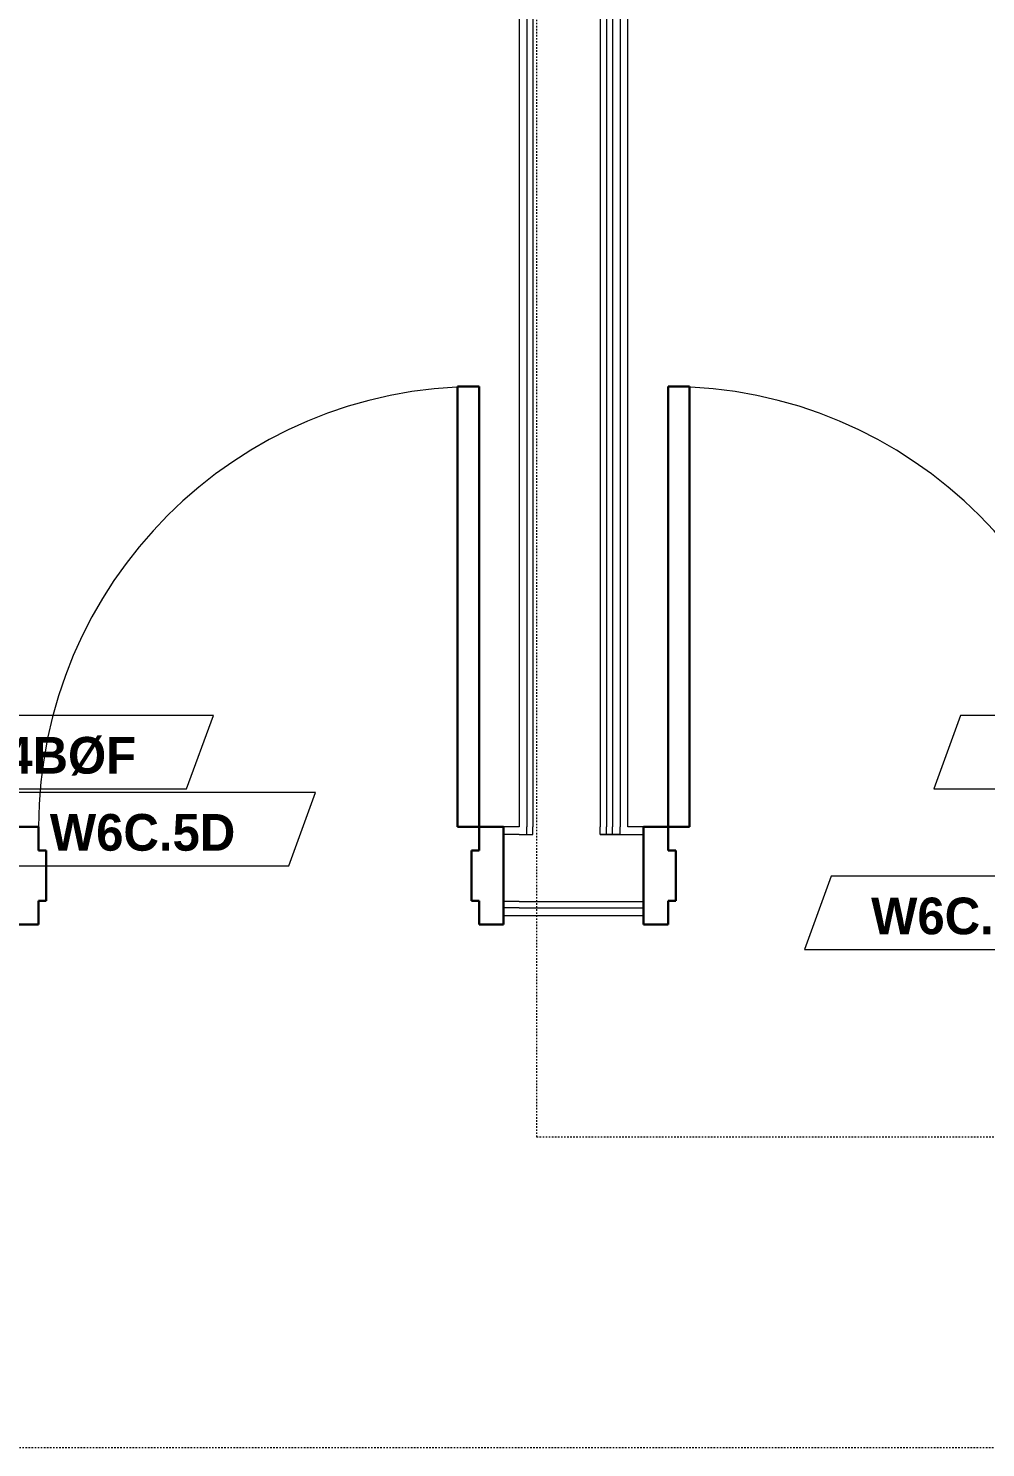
# Model space of a CAD drawing. Header units: inches. Extents: x -4010 to -1814, y 9846 to 12241.
# Drawn here: x -2759.3 to -2681, y 10425.4 to 10541.5 of the extents above; entities that cross this region are included whole.
import ezdxf

# ---------------------------------------------------------------- set-up
doc = ezdxf.new("R2010")
doc.units = ezdxf.units.IN
doc.header["$MEASUREMENT"] = 0
doc.linetypes.add('Dash_2_', pattern=[0.25, 0.125, -0.125])
for name, color, linetype, lineweight in [('0-1', 7, 'Continuous', 5), ('0-3', 8, 'Continuous', 9), ('A-DOOR-1', 7, 'Continuous', 9), ('A-DOOR-2', 10, 'Continuous', 30), ('A-DOOR-FRAM-2', 10, 'Continuous', 30), ('A-WALL-2', 250, 'Continuous', 18), ('A-WALL-IDEN', 211, 'Continuous', 9), ('G-ANNO-SYMB-4', 111, 'Dash_2_', 9), ('I-WALL-3', 7, 'Continuous', 9)]:
    doc.layers.add(name, color=color, linetype=linetype, lineweight=lineweight)
doc.styles.add('Century Gothic_B_1', font='GOTHICB.TTF', dxfattribs={"height": 3})

# ---------------------------------------------------------------- blocks, each defined once
blk = doc.blocks.new('HOLLOW METAL - UNIT DOOR-2191978-UNIT PLANS - 2ND _ 3RD FLOOR')
at = {"layer": 'A-DOOR-1'}
blk.add_arc((18, 3.875), 36, 90, 180, dxfattribs=at)
at = {"layer": 'A-DOOR-2'}
for p, q in [((18, 39.875), (16.25, 39.875)), ((16.25, 39.875), (16.25, 3.875)), ((18, 3.875), (18, 39.875)), ((16.25, 3.875), (18, 3.875))]:
    blk.add_line(p, q, dxfattribs=at)
at = {"layer": 'A-DOOR-FRAM-2'}
for p, q in [((-18, 3.875), (-20, 3.875)), ((-20, 3.875), (-20, -4.125)), ((-18, 1.9375), (-18, 3.875)), ((18, 3.875), (18, 1.9375)), ((20, 3.875), (18, 3.875)), ((20, -4.125), (20, 3.875)), ((-17.375, 1.9375), (-18, 1.9375)), ((-17.375, -2.1875), (-17.375, 1.9375)), ((18, 1.9375), (17.375, 1.9375)), ((17.375, 1.9375), (17.375, -2.1875)), ((-18, -4.125), (-18, -2.1875)), ((-18, -2.1875), (-17.375, -2.1875)), ((17.375, -2.1875), (18, -2.1875)), ((18, -2.1875), (18, -4.125)), ((-20, -4.125), (-18, -4.125)), ((18, -4.125), (20, -4.125))]:
    blk.add_line(p, q, dxfattribs=at)
blk = doc.blocks.new('HOLLOW METAL - UNIT DOOR-2191977-UNIT PLANS - 2ND _ 3RD FLOOR')
at = {"layer": 'A-DOOR-1'}
blk.add_arc((18, -3.875), 36, 180, 270, dxfattribs=at)
at = {"layer": 'A-DOOR-2'}
for p, q in [((16.25, -3.875), (18, -3.875)), ((16.25, -39.875), (16.25, -3.875)), ((18, -3.875), (18, -39.875)), ((18, -39.875), (16.25, -39.875))]:
    blk.add_line(p, q, dxfattribs=at)
at = {"layer": 'A-DOOR-FRAM-2'}
for p, q in [((-20, 4.125), (-18, 4.125)), ((-20, -3.875), (-20, 4.125)), ((-18, 4.125), (-18, 2.1875)), ((18, 4.125), (20, 4.125)), ((18, 2.1875), (18, 4.125)), ((20, 4.125), (20, -3.875)), ((-18, 2.1875), (-17.375, 2.1875)), ((-17.375, 2.1875), (-17.375, -1.9375)), ((17.375, 2.1875), (18, 2.1875)), ((17.375, -1.9375), (17.375, 2.1875)), ((-18, -1.9375), (-18, -3.875)), ((-17.375, -1.9375), (-18, -1.9375)), ((18, -1.9375), (17.375, -1.9375)), ((18, -3.875), (18, -1.9375)), ((-18, -3.875), (-20, -3.875)), ((20, -3.875), (18, -3.875))]:
    blk.add_line(p, q, dxfattribs=at)
blk = doc.blocks.new('CTR - 1st Phase - Common Walls_rvt-1-UNIT PLANS - 2ND _ 3RD FLOOR')
at = {"layer": 'A-WALL-2'}
for p, q in [((-2718.54, 10843.14), (-2718.54, 10476.16)), ((-2718.04, 10843.14), (-2718.04, 10476.16)), ((-2712.54, 10843.14), (-2712.54, 10476.16)), ((-2712.04, 10843.14), (-2712.04, 10476.16)), ((-2711.54, 10843.14), (-2711.54, 10476.16)), ((-2710.91, 10843.14), (-2710.91, 10476.16)), ((-2718.54, 10475.54), (-2718.54, 10476.16)), ((-2718.04, 10475.54), (-2718.04, 10476.16)), ((-2712.54, 10475.54), (-2712.54, 10476.16)), ((-2712.04, 10475.54), (-2712.04, 10476.16)), ((-2711.54, 10475.54), (-2711.54, 10476.16)), ((-2710.91, 10475.54), (-2710.91, 10476.16)), ((-2719.16, 10475.54), (-2720.45, 10475.54)), ((-2719.16, 10475.54), (-2718.54, 10475.54)), ((-2718.54, 10475.54), (-2718.04, 10475.54)), ((-2712.04, 10475.54), (-2712.54, 10475.54)), ((-2712.54, 10475.54), (-2712.04, 10475.54)), ((-2711.54, 10475.54), (-2712.04, 10475.54)), ((-2712.04, 10475.54), (-2711.54, 10475.54)), ((-2710.91, 10475.54), (-2711.54, 10475.54)), ((-2711.54, 10475.54), (-2710.91, 10475.54)), ((-2710.91, 10475.54), (-2709, 10475.54)), ((-2719.16, 10470.04), (-2720.45, 10470.04)), ((-2719.16, 10469.54), (-2720.45, 10469.54)), ((-2719.16, 10470.04), (-2718.04, 10470.04)), ((-2719.16, 10469.54), (-2718.54, 10469.54)), ((-2718.54, 10469.54), (-2718.04, 10469.54)), ((-2718.54, 10469.54), (-2718.04, 10469.54)), ((-2718.04, 10470.04), (-2709, 10470.04)), ((-2718.04, 10469.54), (-2709, 10469.54))]:
    blk.add_line(p, q, dxfattribs=at)
at = {"layer": 'I-WALL-3'}
for p, q in [((-2719.16, 10843.14), (-2719.16, 10476.16)), ((-2710.29, 10476.16), (-2710.29, 10843.14)), ((-2719.16, 10476.16), (-2720.45, 10476.16)), ((-2709, 10476.16), (-2710.29, 10476.16)), ((-2720.45, 10468.91), (-2719.16, 10468.91)), ((-2719.16, 10468.91), (-2718.54, 10468.91)), ((-2718.54, 10468.91), (-2709, 10468.91))]:
    blk.add_line(p, q, dxfattribs=at)
at = {"layer": '0-3'}
blk.add_blockref('HOLLOW METAL - UNIT DOOR-2191978-UNIT PLANS - 2ND _ 3RD FLOOR', (-2740.45, 10472.29), dxfattribs=at)
at = {"layer": '0-3', "rotation": 180}
blk.add_blockref('HOLLOW METAL - UNIT DOOR-2191977-UNIT PLANS - 2ND _ 3RD FLOOR', (-2689, 10472.29), dxfattribs=at)
blk = doc.blocks.new('Wall Tag - Arch Wall-3956453-UNIT PLANS - 2ND _ 3RD FLOOR')
at = {"layer": 'A-WALL-IDEN'}
for p, q in [((-0.3561, 0.0937), (-0.4244, -0.0937)), ((0.4244, 0.0937), (-0.3561, 0.0937)), ((0.3561, -0.0937), (0.4244, 0.0937)), ((-0.4244, -0.0937), (0.3561, -0.0937))]:
    blk.add_line(p, q, dxfattribs=at)

msp = doc.modelspace()

# ---------------------------------------------------------------- linework, layer by layer
at = {"layer": 'G-ANNO-SYMB-4'}
for p, q in [((-2717.72374, 10450.7894), (-2717.72374, 10876.24544)), ((-2510.12374, 10450.7894), (-2717.72374, 10450.7894)), ((-2938.52374, 10425.3894), (-2638.69874, 10425.3894))]:
    msp.add_line(p, q, dxfattribs=at)

# ---------------------------------------------------------------- block references
at = {"layer": '0-1'}
msp.add_blockref('CTR - 1st Phase - Common Walls_rvt-1-UNIT PLANS - 2ND _ 3RD FLOOR', (0, 0), dxfattribs=at)
at = {"layer": 'A-WALL-IDEN', "xscale": 31.99999999999999, "yscale": 31.99999999999999, "zscale": 31.99999999999999}
for p in [(-2757.74888, 10482.26109), (-2671.6986, 10482.26109), (-2749.39874, 10475.95741), (-2682.26749, 10469.12138)]:
    msp.add_blockref('Wall Tag - Arch Wall-3956453-UNIT PLANS - 2ND _ 3RD FLOOR', p, dxfattribs=at)

# ---------------------------------------------------------------- texts
at = {"layer": 'A-WALL-IDEN', "char_height": 3, "attachment_point": 1, "style": 'Century Gothic_B_1'}
for s, insert, width in [('W4BØF', (-2764.9648, 10483.50862), 17.372), ('W6C.5D', (-2757.53434, 10477.20495), 19.594), ('W6C.5D', (-2690.40309, 10470.36891), 19.594)]:
    msp.add_mtext(s, dxfattribs=dict(at, insert=insert, width=width))

doc.saveas('drawing.dxf')
